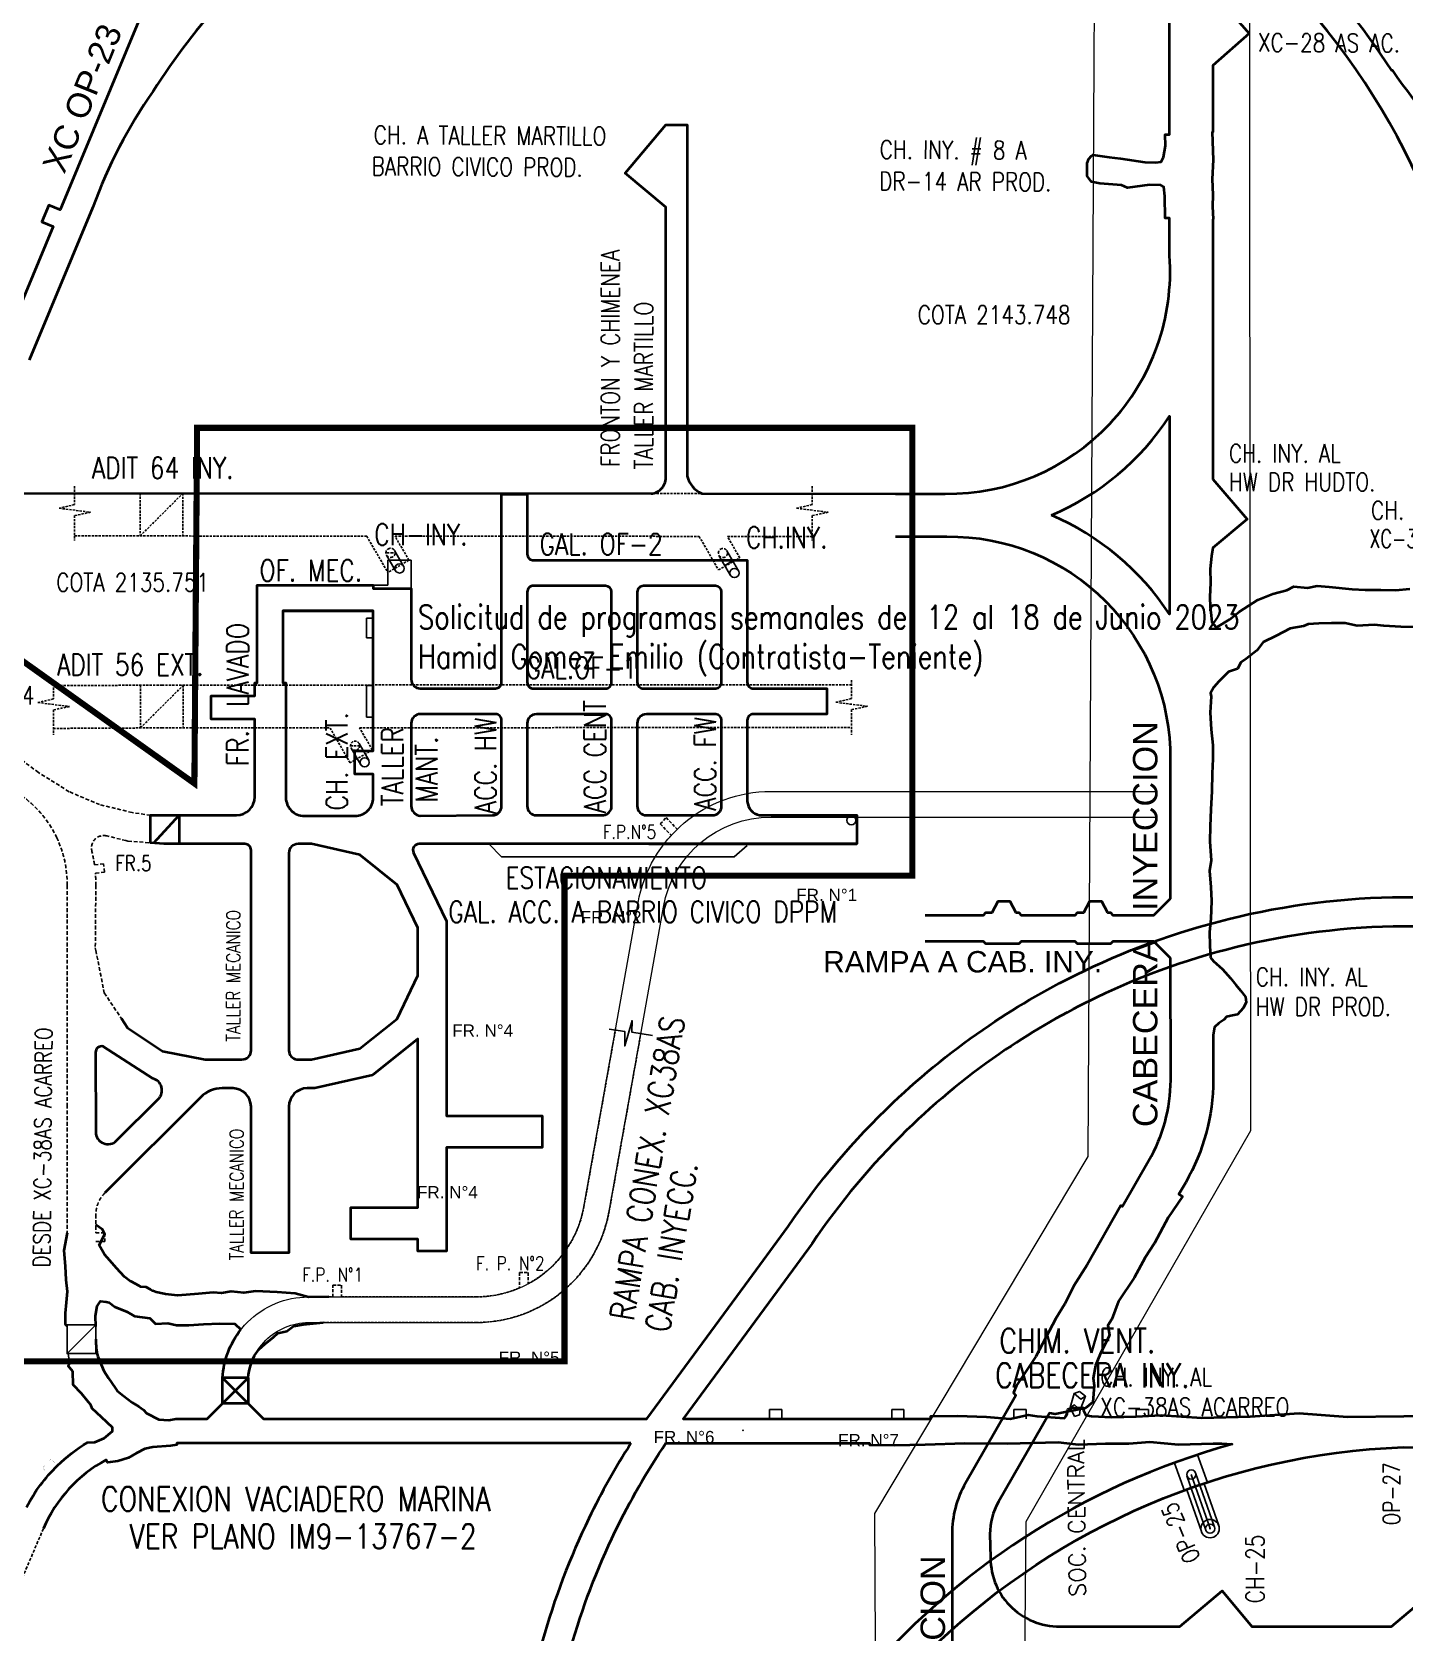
# Model space of a CAD drawing. Header units: millimetres. Extents: x -28 to 1943, y -5245 to 2752.
# Drawn here: x 783.7 to 1008.4, y -2578.3 to -2316.4 of the extents above; entities that cross this region are included whole.
import ezdxf

# ---------------------------------------------------------------- set-up
doc = ezdxf.new("R2010")
doc.units = ezdxf.units.MM
for name, pattern in [('CONTINUA', [0]), ('HIDDEN', [0.375, 0.25, -0.125]), ('HIDDEN2', [0.1875, 0.125, -0.0625])]:
    doc.linetypes.add(name, pattern=pattern)
doc.layers.add('15-212', color=1, linetype='Continuous', lineweight=18, transparency=0.5)
doc.layers.add('186', color=1, linetype='Continuous', lineweight=18, transparency=0.5)
doc.styles.add('ARIAL', font='arial.ttf')
doc.styles.add('DG-T1-473 TO 560$1$Standard', font='arial.ttf')
doc.styles.add('ROMANS', font='romans.shx', dxfattribs={"width": 0.8})

msp = doc.modelspace()

# ---------------------------------------------------------------- linework, layer by layer
at = {"color": 252, "linetype": 'HIDDEN', "ltscale": 1.5}
for p, q in [((790.68, -2391.855), (804.925, -2391.865)), ((790.68, -2391.856), (808.425, -2391.868)), ((801.425, -2391.863), (801.42, -2398.863)), ((801.42, -2398.863), (808.425, -2391.868)), ((804.925, -2391.865), (911.356, -2391.941)), ((808.425, -2391.868), (808.42, -2398.868)), ((790.68, -2398.855), (804.92, -2398.865)), ((804.92, -2398.865), (838.5, -2398.889)), ((843.12, -2398.893), (892.885, -2398.928)), ((892.885, -2398.928), (896.063, -2404.433)), ((897.505, -2398.931), (911.356, -2398.941)), ((899.527, -2402.433), (897.505, -2398.931)), ((787.212, -2423.371), (804.962, -2423.281)), ((801.482, -2423.278), (801.477, -2430.278)), ((801.477, -2430.278), (808.482, -2423.283)), ((804.978, -2423.28), (917.795, -2423.223)), ((808.482, -2423.283), (808.477, -2430.283)), ((787.212, -2430.371), (804.998, -2430.28)), ((804.982, -2430.28), (832.465, -2430.266)), ((835.769, -2435.988), (832.465, -2430.266)), ((837.313, -2430.264), (917.795, -2430.223)), ((839.405, -2433.889), (837.313, -2430.264)), ((835.837, -2433.207), (837.337, -2433.207)), ((839.405, -2433.889), (835.769, -2435.988))]:
    msp.add_line(p, q, dxfattribs=at)
at = {"color": 252, "linetype": 'HIDDEN', "ltscale": 2}
msp.add_line((841.638, -2401.625), (843.138, -2401.625), dxfattribs=at)
at = {"color": 252, "linetype": 'Continuous'}
for p, q in [((841.738, -2402), (843.213, -2404.553)), ((841.738, -2402), (843.213, -2404.553)), ((843.037, -2401.25), (844.512, -2403.803)), ((843.037, -2401.25), (844.512, -2403.803)), ((898.012, -2405.31), (896.123, -2402.038)), ((898.012, -2405.31), (896.123, -2402.038)), ((897.422, -2401.288), (899.311, -2404.56)), ((897.422, -2401.288), (899.311, -2404.56)), ((897.068, -2403.674), (898.367, -2402.924)), ((837.236, -2432.832), (838.811, -2435.56)), ((837.236, -2432.832), (838.811, -2435.56)), ((835.937, -2433.582), (837.512, -2436.31)), ((835.937, -2433.582), (837.512, -2436.31))]:
    msp.add_line(p, q, dxfattribs=at)
at = {"linetype": 'Continuous'}
for p, q in [((841.962, -2402.828), (845.762, -2402.829)), ((841.962, -2406.928), (841.962, -2402.828)), ((839.562, -2406.927), (841.962, -2406.928)), ((838.462, -2415.527), (838.462, -2412.327)), ((838.462, -2412.327), (839.562, -2412.327)), ((839.562, -2415.527), (838.462, -2415.527)), ((838.462, -2428.527), (838.462, -2423.327)), ((838.462, -2423.327), (839.562, -2423.327)), ((839.562, -2428.527), (838.462, -2428.527)), ((860.566, -2451.385), (858.466, -2449.285)), ((898.636, -2451.385), (860.566, -2451.385)), ((900.736, -2449.535), (898.636, -2451.385)), ((975.787, -2561.628), (972.707, -2552.762)), ((976.496, -2561.382), (973.416, -2552.516)), ((977.204, -2561.136), (974.124, -2552.269)), ((977.204, -2561.136), (974.124, -2552.269)), ((975.079, -2561.874), (972.708, -2555.05)), ((977.912, -2560.89), (975.531, -2554.034))]:
    msp.add_line(p, q, dxfattribs=at)
at = {"color": 7, "lineweight": 35}
for p, q in [((803.646, -2449.111), (807.818, -2444.585)), ((807.818, -2444.585), (807.818, -2449.285)), ((819.075, -2536.683), (814.871, -2540.881)), ((819.075, -2536.683), (814.873, -2536.681)), ((814.896, -2536.681), (819.071, -2540.881)), ((819.075, -2536.683), (819.071, -2540.881)), ((819.073, -2540.883), (814.871, -2540.881))]:
    msp.add_line(p, q, dxfattribs=at)
at = {"color": 8, "linetype": 'HIDDEN', "ltscale": 2}
for p, q in [((886.524, -2446.006), (888.357, -2447.905)), ((887.475, -2444.978), (889.308, -2446.878)), ((863.509, -2519.473), (864.909, -2519.473)), ((863.509, -2519.473), (863.509, -2521.965)), ((864.909, -2519.473), (864.909, -2521.287)), ((832.965, -2521.544), (834.365, -2521.543)), ((832.965, -2523.443), (832.965, -2521.544)), ((834.365, -2521.543), (834.365, -2523.442)), ((785.584, -2561.386), (754.039, -2635.097))]:
    msp.add_line(p, q, dxfattribs=at)
at = {"color": 8, "linetype": 'HIDDEN', "ltscale": 2.5}
for p, q in [((789.46, -2456.056), (789.46, -2491.982)), ((794.16, -2466.704), (794.08, -2466.3)), ((789.46, -2491.982), (789.46, -2512.929)), ((794.185, -2509.956, 20), (794.16, -2512.945)), ((795.66, -2512.945), (794.16, -2512.945)), ((795.66, -2514.345), (794.16, -2514.345)), ((795.66, -2512.945), (795.66, -2514.345)), ((789.46, -2522.37), (789.46, -2522.715)), ((794.16, -2526.21), (794.16, -2527.382))]:
    msp.add_line(p, q, dxfattribs=at)
at = {"color": 7, "linetype": 'Continuous'}
msp.add_line((794.16, -2527.382), (794.16, -2530.382), dxfattribs=at)
for p, q in [((789.46, -2528.032), (789.46, -2530.382)), ((789.46, -2532.732), (794.16, -2528.033)), ((821.573, -2543.383), (824.393, -2543.383)), ((972.312, -2555.192), (970.687, -2550.676)), ((976.075, -2553.838), (974.45, -2549.322)), ((972.312, -2555.192), (976.075, -2553.838)), ((977.204, -2561.136), (974.124, -2552.269)), ((977.204, -2561.136), (974.124, -2552.269))]:
    msp.add_line(p, q)
at = {"color": 3, "linetype": 'Continuous'}
for p, q in [((904.393, -2543.382), (904.393, -2541.882)), ((904.393, -2541.882), (906.393, -2541.882)), ((906.393, -2543.382), (906.393, -2541.882)), ((924.393, -2543.382), (924.393, -2541.882)), ((924.393, -2541.882), (926.393, -2541.882)), ((926.393, -2543.382), (926.393, -2541.882)), ((944.393, -2543.382), (944.393, -2541.882)), ((944.393, -2541.882), (946.393, -2541.882)), ((946.393, -2543.382), (946.393, -2541.882)), ((964.393, -2543.003), (964.393, -2541.882)), ((964.393, -2541.882), (966.393, -2541.882)), ((966.393, -2542.918), (966.393, -2541.882))]:
    msp.add_line(p, q, dxfattribs=at)
at = {"color": 3}
msp.add_line((970.687, -2550.676), (974.45, -2549.322), dxfattribs=at)
at = {"color": 7, "lineweight": 35}
for points in [[(829.514, -2220.944, -0.0609382), (825.823, -2250.177), (824.593, -2254.969), (820.347, -2268.346), (807.354, -2299.613), (788.31, -2345.446), (786.463, -2344.678), (785.312, -2347.449), (787.159, -2348.216), (767.552, -2395.402), (761.004, -2407.961), (758.542, -2412.095, -0.1027569), (735.186, -2440.209), (726.821, -2447.58, 0.0424461), (712.23, -2462.868), (725.855, -2430.076), (784.677, -2299.02), (786.906, -2300.021), (788.381, -2296.737), (786.151, -2295.735), (823.582, -2212.337, 0.0321102), (828.538, -2199.376, -0.8565549), (829.514, -2199.527), (829.514, -2220.945)], [(829.514, -2220.944, -0.0609382), (825.823, -2250.177), (824.593, -2254.969), (820.347, -2268.346), (807.354, -2299.613), (788.31, -2345.446), (786.463, -2344.678), (785.312, -2347.449), (787.159, -2348.216), (767.552, -2395.402), (761.004, -2407.961), (758.542, -2412.095, -0.1027569), (735.186, -2440.209), (726.821, -2447.58, 0.0424461), (712.23, -2462.868), (725.855, -2430.076), (784.677, -2299.02), (786.906, -2300.021), (788.381, -2296.737), (786.151, -2295.735), (823.582, -2212.337, 0.0321102), (828.538, -2199.376, -0.8565549), (829.514, -2199.527), (829.514, -2220.945)], [(819.073, -2540.883), (821.573, -2543.383), (884.307, -2543.383), (900.404, -2521.502), (907.439, -2511.938, -0.0544823), (924.617, -2491.634, -0.0412979), (940.348, -2478.986, -0.0364934), (955.818, -2470.094, -0.0552072), (981.237, -2461.147, -0.0592227), (1009.957, -2457.98), (1014.081, -2457.98), (1027.855, -2457.98, -0.0656411), (1023.442, -2431.118), (1022.025, -2404.269), (1020.9, -2382.96, 0.1791426), (988.874, -2308.323), (986.45, -2310.916), (984.258, -2308.868), (986.785, -2306.165, 0.2832299), (866.773, -2277.433, 0.0830159), (829.639, -2297.627, 0.0902512), (803.542, -2326.054, 0.0654306), (793.69, -2345.012), (783.273, -2370.074)], [(819.073, -2540.883), (821.573, -2543.383), (884.307, -2543.383), (900.404, -2521.502), (907.439, -2511.938, -0.0544823), (924.617, -2491.634, -0.0412979), (940.348, -2478.986, -0.0364934), (955.818, -2470.094, -0.0552072), (981.237, -2461.147, -0.0592227), (1009.957, -2457.98), (1014.081, -2457.98), (1027.855, -2457.98, -0.0656411), (1023.442, -2431.118), (1022.025, -2404.269), (1020.9, -2382.96, 0.1791426), (988.874, -2308.323), (986.45, -2310.916), (984.258, -2308.868), (986.785, -2306.165, 0.2832299), (866.773, -2277.433, 0.0830159), (829.639, -2297.627, 0.0902512), (803.542, -2326.054, 0.0654306), (793.69, -2345.012), (783.273, -2370.074)], [(1037.943, -2353.471, -0.0945722), (1006.379, -2322.684), (1006.214, -2322.65, 0.1074853), (969.247, -2285.921, 0.0468002)], [(1037.943, -2353.471, -0.0945722), (1006.379, -2322.684), (1006.214, -2322.65, 0.1074853), (969.247, -2285.921, 0.0468002)], [(798.362, -2477.885), (799.354, -2479.371), (805.065, -2483.187), (812.034, -2484.573), (818.061, -2484.573, 0.4198373), (819.561, -2483.085, 0.0000028), (819.561, -2479.434), (819.562, -2450.285, 0.4143752), (818.561, -2449.285), (818.059, -2449.285, 0.0019368), (812.196, -2449.285), (805.302, -2449.285), (803.118, -2449.109), (803.118, -2444.585), (817.162, -2444.585, 0.414213), (820.162, -2441.585), (820.162, -2428.833), (813.062, -2428.833), (813.062, -2425.035), (820.162, -2425.035), (820.162, -2422.934), (820.563, -2422.935), (820.563, -2406.923), (839.562, -2406.927), (839.554, -2407.454), (845.754, -2407.454), (845.762, -2422.329, 0.4142522), (847.262, -2423.829), (859.562, -2423.827, 0.4143752), (860.563, -2422.827), (860.562, -2391.996), (864.762, -2391.997), (864.762, -2401.836, 0.4397218), (865.848, -2402.832), (900.762, -2402.839), (900.762, -2422.836, 0.4143752), (901.762, -2423.836), (913.762, -2423.838), (913.762, -2428.037), (901.762, -2428.035, 0.4143752), (900.762, -2429.035), (900.762, -2442.335, 0.3315609), (902.762, -2444.593), (918.662, -2444.593), (918.662, -2449.285)], [(798.362, -2477.885), (799.354, -2479.371), (805.065, -2483.187), (812.034, -2484.573), (818.061, -2484.573, 0.4198373), (819.561, -2483.085, 0.0000028), (819.561, -2479.434), (819.562, -2450.285, 0.4143752), (818.561, -2449.285), (818.059, -2449.285, 0.0019368), (812.196, -2449.285), (805.302, -2449.285), (803.118, -2449.109), (803.118, -2444.585), (817.162, -2444.585, 0.414213), (820.162, -2441.585), (820.162, -2428.833), (813.062, -2428.833), (813.062, -2425.035), (820.162, -2425.035), (820.162, -2422.934), (820.563, -2422.935), (820.563, -2406.923), (839.562, -2406.927), (839.554, -2407.454), (845.754, -2407.454), (845.762, -2422.329, 0.4142522), (847.262, -2423.829), (859.562, -2423.827, 0.4143752), (860.563, -2422.827), (860.562, -2391.996), (864.762, -2391.997), (864.762, -2401.836, 0.4397218), (865.848, -2402.832), (900.762, -2402.839), (900.762, -2422.836, 0.4143752), (901.762, -2423.836), (913.762, -2423.838), (913.762, -2428.037), (901.762, -2428.035, 0.4143752), (900.762, -2429.035), (900.762, -2442.335, 0.3315609), (902.762, -2444.593), (918.662, -2444.593), (918.662, -2449.285)], [(864.762, -2422.832, 0.4142136), (865.762, -2423.832), (877.562, -2423.834, 0.4142136), (878.562, -2422.834), (878.562, -2409.434), (878.562, -2408.032, 0.413578), (877.562, -2407.034), (865.762, -2407.032, 0.4142136), (864.762, -2408.032), (864.762, -2422.832)], [(864.762, -2422.832, 0.4142136), (865.762, -2423.832), (877.562, -2423.834, 0.4142136), (878.562, -2422.834), (878.562, -2409.434), (878.562, -2408.032, 0.413578), (877.562, -2407.034), (865.762, -2407.032, 0.4142136), (864.762, -2408.032), (864.762, -2422.832)], [(895.61, -2423.837, 0.4000716), (896.562, -2422.838), (896.562, -2408.036, 0.413578), (895.562, -2407.038), (883.762, -2407.036, 0.4142136), (882.762, -2408.036), (882.762, -2422.836, 0.4142136), (883.762, -2423.836), (895.61, -2423.835)], [(895.61, -2423.837, 0.4000716), (896.562, -2422.838), (896.562, -2408.036, 0.413578), (895.562, -2407.038), (883.762, -2407.036, 0.4142136), (882.762, -2408.036), (882.762, -2422.836, 0.4142136), (883.762, -2423.836), (895.61, -2423.835)], [(824.763, -2411.128), (839.554, -2411.128), (824.763, -2411.128), (824.763, -2422.935), (825.262, -2422.934), (825.262, -2441.691, 0.4142173), (828.262, -2444.691), (836.562, -2444.691, 0.4142136), (839.562, -2441.691), (839.562, -2437.835), (836.562, -2437.835), (836.562, -2434.035), (839.562, -2434.035), (839.554, -2411.128)], [(824.763, -2411.128), (839.554, -2411.128), (824.763, -2411.128), (824.763, -2422.935), (825.262, -2422.934), (825.262, -2441.691, 0.4142173), (828.262, -2444.691), (836.562, -2444.691, 0.4142136), (839.562, -2441.691), (839.562, -2437.835), (836.562, -2437.835), (836.562, -2434.035), (839.562, -2434.035), (839.554, -2411.128)], [(860.563, -2429.027, 0.4143752), (859.562, -2428.027), (847.262, -2428.028, 0.4141749), (845.762, -2429.528), (845.762, -2443.085, 0.3670219), (847.262, -2444.691), (859.062, -2444.585, 0.4141671), (860.562, -2443.085, 0.0000595), (860.563, -2429.011)], [(860.563, -2429.027, 0.4143752), (859.562, -2428.027), (847.262, -2428.028, 0.4141749), (845.762, -2429.528), (845.762, -2443.085, 0.3670219), (847.262, -2444.691), (859.062, -2444.585, 0.4141671), (860.562, -2443.085, 0.0000595), (860.563, -2429.011)], [(884.662, -2449.285), (914.662, -2449.285), (918.662, -2449.285), (847.05, -2449.285, 0.5526805), (846.149, -2450.719), (851.557, -2461.948), (851.558, -2493.786), (867.208, -2493.786), (867.208, -2498.986), (851.558, -2498.986), (851.558, -2515.933), (846.858, -2515.933), (846.858, -2513.986), (835.908, -2513.986), (835.908, -2508.786), (846.858, -2508.786), (846.858, -2481.204), (839.432, -2487.126), (829.98, -2489.283), (828.744, -2489.285, 0.4128639), (825.758, -2492.285), (825.758, -2516.234), (819.558, -2516.234), (819.558, -2516.234), (819.558, -2492.285, 0.4092541), (816.609, -2489.285), (814.856, -2489.285, 0.1989123), (811.32, -2490.75), (795.649, -2506.421)], [(884.662, -2449.285), (914.662, -2449.285), (918.662, -2449.285), (847.05, -2449.285, 0.5526805), (846.149, -2450.719), (851.557, -2461.948), (851.558, -2493.786), (867.208, -2493.786), (867.208, -2498.986), (851.558, -2498.986), (851.558, -2515.933), (846.858, -2515.933), (846.858, -2513.986), (835.908, -2513.986), (835.908, -2508.786), (846.858, -2508.786), (846.858, -2481.204), (839.432, -2487.126), (829.98, -2489.283), (828.744, -2489.285, 0.4128639), (825.758, -2492.285), (825.758, -2516.234), (819.558, -2516.234), (819.558, -2516.234), (819.558, -2492.285, 0.4092541), (816.609, -2489.285), (814.856, -2489.285, 0.1989123), (811.32, -2490.75), (795.649, -2506.421)], [(837.34, -2482.783), (843.46, -2477.902), (846.857, -2470.849), (846.857, -2463.021), (843.46, -2455.968), (837.34, -2451.087), (829.443, -2449.285), (827.262, -2449.287, 0.4141749), (825.762, -2450.787), (825.762, -2461.834), (825.762, -2483.085, 0.3776728), (827.073, -2484.573), (829.435, -2484.573), (837.34, -2482.783)], [(837.34, -2482.783), (843.46, -2477.902), (846.857, -2470.849), (846.857, -2463.021), (843.46, -2455.968), (837.34, -2451.087), (829.443, -2449.285), (827.262, -2449.287, 0.4141749), (825.762, -2450.787), (825.762, -2461.834), (825.762, -2483.085, 0.3776728), (827.073, -2484.573), (829.435, -2484.573), (837.34, -2482.783)], [(1009.937, -2462.78, 0.0592735), (982.319, -2465.823, 0.0551998), (957.9, -2474.419, 0.0364934), (943.037, -2482.962, 0.0445341), (926.828, -2496.168, 0.0514502), (911.364, -2514.703), (904.27, -2524.346), (890.266, -2543.383), (930.767, -2543.383), (930.788, -2542.985), (935.141, -2542.938), (939.924, -2543.055), (943.786, -2543.405), (946.706, -2542.749), (948.115, -2542.966), (952.663, -2543.274), (952.869, -2543.025), (953.099, -2542.54), (953.192, -2541.836), (953.81, -2541.598), (955.66, -2541.562), (955.768, -2542.056), (956.164, -2542.817), (957.099, -2542.945), (957.146, -2542.963), (960.353, -2543.133), (964.373, -2543.004), (968.492, -2542.829), (975.151, -2543.234), (983.039, -2543.015), (991.051, -2542.45), (998.976, -2543.092), (1008.185, -2542.976), (1014.292, -2542.881)], [(1009.937, -2462.78, 0.0592735), (982.319, -2465.823, 0.0551998), (957.9, -2474.419, 0.0364934), (943.037, -2482.962, 0.0445341), (926.828, -2496.168, 0.0514502), (911.364, -2514.703), (904.27, -2524.346), (890.266, -2543.383), (930.767, -2543.383), (930.788, -2542.985), (935.141, -2542.938), (939.924, -2543.055), (943.786, -2543.405), (946.706, -2542.749), (948.115, -2542.966), (952.663, -2543.274), (952.869, -2543.025), (953.099, -2542.54), (953.192, -2541.836), (953.81, -2541.598), (955.66, -2541.562), (955.768, -2542.056), (956.164, -2542.817), (957.099, -2542.945), (957.146, -2542.963), (960.353, -2543.133), (964.373, -2543.004), (968.492, -2542.829), (975.151, -2543.234), (983.039, -2543.015), (991.051, -2542.45), (998.976, -2543.092), (1008.185, -2542.976), (1014.292, -2542.881)], [(794.16, -2530.382, 0.0556683), (794.472, -2533.173), (795.457, -2535.564), (796.221, -2536.76), (797.341, -2538.331), (797.674, -2538.844), (798.673, -2539.618), (800.083, -2540.709), (801.217, -2541.406), (801.981, -2541.939), (802.445, -2542.485), (804.483, -2543.511), (806.115, -2543.618), (807.275, -2543.383), (812.373, -2543.383), (814.873, -2540.883)], [(794.16, -2530.382, 0.0556683), (794.472, -2533.173), (795.457, -2535.564), (796.221, -2536.76), (797.341, -2538.331), (797.674, -2538.844), (798.673, -2539.618), (800.083, -2540.709), (801.217, -2541.406), (801.981, -2541.939), (802.445, -2542.485), (804.483, -2543.511), (806.115, -2543.618), (807.275, -2543.383), (812.373, -2543.383), (814.873, -2540.883)], [(814.896, -2536.681, -0.1530659), (817.908, -2528.801, -0.1530659)], [(814.896, -2536.681, -0.1530659), (817.908, -2528.801, -0.1530659)], [(782.837, -2557.848, -0.0820678), (787.915, -2551.038, -0.0574733), (792.813, -2547.259), (793.99, -2547.21), (795.547, -2546.553), (796.914, -2545.436), (796.894, -2544.824), (795.099, -2543.158), (793.559, -2541.715), (793.324, -2541.095), (792.964, -2540.691), (791.813, -2539.249), (790.447, -2537.811), (790.42, -2535.653), (789.656, -2534.732), (789.898, -2534.254)], [(782.837, -2557.848, -0.0820678), (787.915, -2551.038, -0.0574733), (792.813, -2547.259), (793.99, -2547.21), (795.547, -2546.553), (796.914, -2545.436), (796.894, -2544.824), (795.099, -2543.158), (793.559, -2541.715), (793.324, -2541.095), (792.964, -2540.691), (791.813, -2539.249), (790.447, -2537.811), (790.42, -2535.653), (789.656, -2534.732), (789.898, -2534.254)], [(819.075, -2537.239, -0.1103022), (820.145, -2533.058, -0.1103022)], [(819.075, -2537.239, -0.1103022), (820.145, -2533.058, -0.1103022)], [(814.871, -2540.881), (814.87, -2537.55, -0.0154295), (814.896, -2536.681, -0.0154295)], [(814.871, -2540.881), (814.87, -2537.55, -0.0154295), (814.896, -2536.681, -0.0154295)], [(881.718, -2547.382, 0.028871), (874.843, -2559.72, 0.0876624), (863.245, -2600.702, 0.0541428), (863.438, -2627.132, 0.0340908), (866.482, -2643.524), (891.835, -2742.112), (896.584, -2760.652), (897.16, -2762.806, 0.0201932), (900.181, -2772.215), (910.616, -2800.829, -0.0501815), (915.384, -2823.887), (915.55, -2846.489, -0.048213), (911.382, -2868.729), (902.904, -2890.008, -0.0477247), (890.778, -2908.841), (874.841, -2925.429, -0.2979374), (747.17, -2941.897)], [(881.718, -2547.382, 0.028871), (874.843, -2559.72, 0.0876624), (863.245, -2600.702, 0.0541428), (863.438, -2627.132, 0.0340908), (866.482, -2643.524), (891.835, -2742.112), (896.584, -2760.652), (897.16, -2762.806, 0.0201932), (900.181, -2772.215), (910.616, -2800.829, -0.0501815), (915.384, -2823.887), (915.55, -2846.489, -0.048213), (911.382, -2868.729), (902.904, -2890.008, -0.0477247), (890.778, -2908.841), (874.841, -2925.429, -0.2979374), (747.17, -2941.897)], [(881.718, -2547.382), (807.415, -2547.382), (807.415, -2547.643), (806.396, -2547.847), (803.469, -2548.067), (802.175, -2548.326), (800.797, -2549.009), (799.506, -2549.767), (797.79, -2550.342), (796.077, -2550.538), (795.864, -2550.123, 0.170582), (785.584, -2561.386)], [(881.718, -2547.382), (807.415, -2547.382), (807.415, -2547.643), (806.396, -2547.847), (803.469, -2548.067), (802.175, -2548.326), (800.797, -2549.009), (799.506, -2549.767), (797.79, -2550.342), (796.077, -2550.538), (795.864, -2550.123, 0.170582), (785.584, -2561.386)], [(895.591, -2654.643, -0.3760744), (1008.082, -2548.047), (1014.544, -2548.274), (1014.651, -2548.321), (1019.878, -2548.125), (1025.197, -2548.189), (1033.963, -2548.193), (1040.823, -2548.118), (1047.074, -2547.872), (1055.359, -2548.148), (1061.388, -2548.171), (1068.155, -2548.001), (1072.799, -2548.029), (1076.212, -2548.082), (1080.049, -2547.921), (1083.821, -2548.063), (1088.058, -2548.108), (1094.939, -2547.856), (1099.077, -2547.963), (1099.078, -2547.559), (1270.659, -2547.782)], [(895.591, -2654.643, -0.3760744), (1008.082, -2548.047), (1014.544, -2548.274), (1014.651, -2548.321), (1019.878, -2548.125), (1025.197, -2548.189), (1033.963, -2548.193), (1040.823, -2548.118), (1047.074, -2547.872), (1055.359, -2548.148), (1061.388, -2548.171), (1068.155, -2548.001), (1072.799, -2548.029), (1076.212, -2548.082), (1080.049, -2547.921), (1083.821, -2548.063), (1088.058, -2548.108), (1094.939, -2547.856), (1099.077, -2547.963), (1099.078, -2547.559), (1270.659, -2547.782)]]:
    msp.add_lwpolyline(points, format="xyb", dxfattribs=at)
at = {"color": 254, "lineweight": 35}
for points in [[(924.995, -2391.951), (933.151, -2391.956, 0.4389182), (969.857, -2352.958), (969.857, -2346.856), (969.139, -2346.856), (969.071, -2343.21), (968.931, -2341.681), (968.417, -2341.452), (966.571, -2341.391), (962.969, -2341.892), (961.978, -2341.433), (958.461, -2341.169), (957.072, -2340.887), (956.385, -2339.963), (956.398, -2339.489), (956.367, -2337.991), (956.361, -2337.808), (956.637, -2337.109), (957.088, -2336.633), (957.291, -2336.481), (959.989, -2336.823), (961.843, -2337.063), (965.811, -2337.67), (967.536, -2337.72), (968.466, -2337.633), (968.876, -2336.858), (969.211, -2334.974), (969.164, -2333.122), (969.857, -2333.122), (969.857, -2293.659)], [(773.161, -2391.845), (885.018, -2391.922, 0.4217551), (887.421, -2389.069), (887.421, -2345.054), (880.766, -2339.47), (887.421, -2331.54), (890.921, -2331.54), (890.921, -2389.069, 0.2375732), (893.346, -2391.928), (932.379, -2391.956)], [(950.518, -2395.466, 0.1490153), (969.857, -2379.253), (969.857, -2411.68, 0.14653), (950.518, -2395.466)], [(924.995, -2398.951), (933.411, -2398.957, -0.4210224), (969.968, -2435.527), (969.977, -2458.261)], [(1010.527, -2413.795), (1007.714, -2413.736), (1004.923, -2413.596), (1003.314, -2413.395), (1000.572, -2413.588), (998.594, -2413.154), (996.333, -2413.165), (994.271, -2413.201), (992.557, -2413.326), (991.76, -2413.65), (989.61, -2413.991), (987.278, -2415.211), (985.2, -2416.261), (984.131, -2417.616), (982.377, -2418.99), (981.512, -2419.604), (980.96, -2420.624), (979.502, -2421.127), (977.948, -2422.666), (977.097, -2423.617), (976.562, -2424.594), (976.645, -2425.164), (976.5, -2427.749), (976.644, -2430.526), (976.953, -2433.111), (976.956, -2435.347), (976.823, -2437.776), (976.76, -2440.625), (976.588, -2443.64), (976.494, -2446.4), (976.436, -2448.866), (976.663, -2451.977), (976.412, -2453.673), (976.608, -2456.366), (976.736, -2458.588), (976.59, -2461.569), (976.4, -2463.685), (976.429, -2465.939), (976.568, -2467.864), (977.04, -2468.465), (978.507, -2469.764), (979.826, -2471.271), (980.692, -2472.342), (981.484, -2473.255), (982.292, -2474.332), (982.377, -2475.225), (981.898, -2476.194), (980.975, -2477.23), (979.863, -2477.402), (979.187, -2477.564), (978.716, -2478.086), (977.911, -2478.623), (977.208, -2479.273), (976.981, -2480.591), (976.988, -2487.941, -0.131776), (972.499, -2504.706), (971.384, -2506.636), (971.981, -2506.981), (969.651, -2510.442), (967.376, -2514.619), (965.878, -2517.004), (964.06, -2520.338), (961.523, -2524.134), (960.411, -2527.07), (959.783, -2528.108), (960.032, -2529.69), (958.498, -2532.822), (957.735, -2534.648), (957.361, -2536.739), (957.509, -2537.937), (957.328, -2540.681), (956.118, -2541.663), (951.16, -2542.664), (950.218, -2542.496), (941.859, -2556.974, 0.1298248), (940.461, -2562.292), (940.565, -2566.115), (940.564, -2566.188, 0.4326955), (952.502, -2577.385), (971.555, -2577.385), (978.472, -2571.58), (983.343, -2577.385), (1006.196, -2577.385), (1013.113, -2571.58)], [(969.98, -2467.908), (969.988, -2487.944, -0.1283237), (966.437, -2501.205), (962.146, -2508.638), (961.914, -2508.504), (956.362, -2518.21), (954.19, -2521.649), (952.702, -2524.6), (951.256, -2526.964), (947.997, -2533.203), (944.808, -2537.931), (944.304, -2539.141), (944.727, -2539.608), (936.464, -2553.919, 0.1298248), (934.261, -2562.299), (934.261, -2744.888), (934.511, -2744.888), (934.511, -2762.146)]]:
    msp.add_lwpolyline(points, format="xyb", dxfattribs=at)
for points in [[(976.902, -2309.718), (982.9, -2316.62), (976.957, -2321.814), (976.92, -2332.762), (976.805, -2332.762), (976.995, -2337.276), (976.826, -2340.421), (976.965, -2343.011), (976.895, -2344.931), (977.002, -2347.024), (976.932, -2347.025), (976.936, -2353.023), (976.95, -2389.553), (982.536, -2396.095), (976.957, -2400.78), (976.699, -2402.179), (976.478, -2404.244), (976.557, -2406.531), (976.429, -2408.806), (976.504, -2410.5), (976.676, -2411.857), (976.781, -2412.974), (977.452, -2413.728), (977.606, -2413.772), (979.655, -2412.52), (981.253, -2411.297), (984.286, -2409.337), (986.752, -2408.325), (989.053, -2407.717), (990.207, -2407.157), (992.454, -2407.342), (994.022, -2407), (995.969, -2407.188), (999.743, -2407.58), (1001.86, -2407.708), (1004.444, -2407.66), (1006.84, -2407.712), (1009.179, -2407.518)], [(969.977, -2458.261), (967.255, -2460.982), (960.654, -2460.982), (960.254, -2460.582), (959.754, -2460.582), (958.754, -2458.682), (956.754, -2458.682), (955.754, -2460.582), (954.754, -2460.582), (954.354, -2460.982), (945.654, -2460.982), (945.254, -2460.582), (944.754, -2460.582), (943.754, -2458.682), (941.754, -2458.682), (940.754, -2460.582), (939.754, -2460.582), (939.354, -2460.982), (929.855, -2460.982)], [(929.855, -2465.182), (939.354, -2465.182), (939.754, -2465.582), (945.254, -2465.582), (945.654, -2465.182), (954.354, -2465.182), (954.754, -2465.582), (960.254, -2465.582), (960.654, -2465.182), (967.255, -2465.182), (969.98, -2467.908)]]:
    msp.add_lwpolyline(points, dxfattribs=at)
at = {"color": 252, "linetype": 'HIDDEN', "ltscale": 1.5}
for points in [[(790.68, -2390.715), (790.68, -2393.723), (788.163, -2394.325), (793.306, -2394.981), (790.68, -2395.528), (790.68, -2399.63)], [(911.356, -2390.715), (911.356, -2393.723), (908.839, -2394.325), (913.982, -2394.981), (911.356, -2395.528), (911.356, -2399.63)], [(838.5, -2398.889), (841.931, -2404.833)], [(845.395, -2402.833), (843.12, -2398.893)], [(845.395, -2402.833), (841.931, -2404.833)], [(896.063, -2404.433), (899.527, -2402.433)], [(787.212, -2422.528), (787.212, -2425.535), (784.695, -2426.137), (789.838, -2426.793), (787.212, -2427.34), (787.212, -2431.442)], [(917.795, -2422.481), (917.795, -2425.489), (915.278, -2426.091), (920.421, -2426.747), (917.795, -2427.294), (917.795, -2431.396)]]:
    msp.add_lwpolyline(points, dxfattribs=at)
at = {"linetype": 'Continuous'}
msp.add_lwpolyline([(845.754, -2407.454), (845.755, -2402.829)], dxfattribs=at)
at = {"color": 7, "lineweight": 35}
for points in [[(878.563, -2429.035, 0.4143752), (877.563, -2428.034), (866.262, -2428.036, 0.4141749), (864.762, -2429.536), (864.762, -2443.093, 0.4142136), (866.262, -2444.593), (867.937, -2444.564), (877.256, -2444.58, 0.3766709), (878.562, -2443.093, 0.0010217)], [(878.563, -2429.035, 0.4143752), (877.563, -2428.034), (866.262, -2428.036, 0.4141749), (864.762, -2429.536), (864.762, -2443.093, 0.4142136), (866.262, -2444.593), (867.937, -2444.564), (877.256, -2444.58, 0.3766709), (878.562, -2443.093, 0.0010217)], [(896.563, -2443.093, 0.0000523), (896.564, -2429.834), (896.564, -2429.035, 0.4036396), (895.6, -2428.035), (884.262, -2428.036, 0.4141749), (882.762, -2429.536), (882.762, -2443.093, 0.4142136), (884.262, -2444.593), (895.063, -2444.593, 0.4141671)], [(896.563, -2443.093, 0.0000523), (896.564, -2429.834), (896.564, -2429.035, 0.4036396), (895.6, -2428.035), (884.262, -2428.036, 0.4141749), (882.762, -2429.536), (882.762, -2443.093, 0.4142136), (884.262, -2444.593), (895.063, -2444.593, 0.4141671)], [(797.57, -2497.853), (804.395, -2491.028, 0.5769059), (803.501, -2487.683), (795.361, -2482.434, 0.4872683), (794.123, -2483.408), (794.156, -2496.444, 0.6664301)], [(797.57, -2497.853), (804.395, -2491.028, 0.5769059), (803.501, -2487.683), (795.361, -2482.434, 0.4872683), (794.123, -2483.408), (794.156, -2496.444, 0.6664301)], [(887.452, -2547.382), (920.753, -2547.382), (920.753, -2547.687), (924.855, -2547.695), (929.878, -2547.601), (936.359, -2547.409), (943.335, -2547.418), (951.61, -2547.251), (954.98, -2547.608), (959.361, -2547.437), (963.179, -2547.437), (966.652, -2547.177), (971.323, -2547.598), (976.984, -2547.445), (978.434, -2547.421), (980.122, -2547.567, 0.3116932), (890.811, -2654.198), (887.245, -2692.468, 0.0183005), (886.721, -2702.958), (871.13, -2642.328, -0.0340908), (868.206, -2626.58, -0.0541428), (868.021, -2601.186, -0.0876624), (879.164, -2561.81, -0.0354175)], [(887.452, -2547.382), (920.753, -2547.382), (920.753, -2547.687), (924.855, -2547.695), (929.878, -2547.601), (936.359, -2547.409), (943.335, -2547.418), (951.61, -2547.251), (954.98, -2547.608), (959.361, -2547.437), (963.179, -2547.437), (966.652, -2547.177), (971.323, -2547.598), (976.984, -2547.445), (978.434, -2547.421), (980.122, -2547.567, 0.3116932), (890.811, -2654.198), (887.245, -2692.468, 0.0183005), (886.721, -2702.958), (871.13, -2642.328, -0.0340908), (868.206, -2626.58, -0.0541428), (868.021, -2601.186, -0.0876624), (879.164, -2561.81, -0.0354175)]]:
    msp.add_lwpolyline(points, format="xyb", close=True, dxfattribs=at)
at = {"color": 8, "linetype": 'HIDDEN', "ltscale": 2.5}
for points in [[(803.118, -2444.585), (800.102, -2444.154), (794.784, -2442.849), (789.786, -2440.731), (784.78, -2437.584), (774.854, -2430.176)], [(802.852, -2449.088), (799.373, -2448.809), (799.092, -2448.74)], [(793.946, -2452.694), (795.438, -2452.528)], [(794.097, -2454.086), (795.593, -2453.919)], [(795.593, -2453.919), (795.438, -2452.528)], [(794.16, -2456.088), (794.08, -2466.3)], [(794.16, -2466.704), (795.546, -2473.672), (798.362, -2477.885)]]:
    msp.add_lwpolyline(points, dxfattribs=at)
at = {"color": 254, "linetype": 'CONTINUA', "lineweight": 0, "ltscale": 10}
for points in [[(814.871, -2540.881), (814.87, -2537.55, -0.4142385), (828.965, -2523.444), (856.416, -2523.433, 0.3633787), (874.031, -2508.674), (882.895, -2458.907, -0.3634793), (904.652, -2440.682), (967.753, -2440.682)], [(819.071, -2540.881), (819.07, -2537.549, -0.4142385), (828.967, -2527.644), (856.418, -2527.633, 0.3633787), (878.165, -2509.411), (887.03, -2459.644, -0.3634793), (904.652, -2444.882), (967.759, -2444.882)]]:
    msp.add_lwpolyline(points, format="xyb", dxfattribs=at)
at = {"color": 8, "linetype": 'HIDDEN', "ltscale": 2}
msp.add_lwpolyline([(886.524, -2446.006), (887.475, -2444.978)], dxfattribs=at)
at = {"color": 8, "linetype": 'HIDDEN', "ltscale": 2.5}
for points in [[(799.092, -2448.74), (795.94, -2447.967, 0.5657928), (793.513, -2450.445)], [(793.501, -2450.398, -0.0261794), (793.946, -2452.694)], [(794.097, -2454.086, -0.022423), (794.16, -2456.088)]]:
    msp.add_lwpolyline(points, format="xyb", dxfattribs=at)
at = {"color": 8, "linetype": 'HIDDEN', "ltscale": 2}
msp.add_lwpolyline([(887.978, -2448.279, -0.0060404), (888.333, -2447.88, -0.0060404)], format="xyb", dxfattribs=at)
at = {"color": 8, "linetype": 'HIDDEN', "ltscale": 1.5}
for points in [[(854.367, -2527.634), (856.418, -2527.633, 0.3633787), (878.165, -2509.411), (883.386, -2480.099)], [(864.909, -2521.287, 0.2287943), (874.031, -2508.674), (879.251, -2479.363)], [(854.365, -2523.434), (856.416, -2523.433, 0.102236), (863.509, -2521.965, 0.102236)], [(828.88, -2523.445, -0.0015037), (828.965, -2523.444), (832.965, -2523.443)]]:
    msp.add_lwpolyline(points, format="xyb", dxfattribs=at)
at = {"color": 252}
msp.add_lwpolyline([(885.246, -2480.621), (881.891, -2480.107), (881.913, -2478.208), (880.706, -2482.364), (880.728, -2480.018), (878.179, -2479.616)], dxfattribs=at)
at = {"color": 7, "lineweight": 35}
for points in [[(832.288, -2523.443), (828.967, -2523.467), (826.786, -2522.908), (823.81, -2522.693), (820.315, -2522.502), (818.389, -2522.754), (816.285, -2522.577), (814.733, -2522.834), (813.362, -2522.697), (810.957, -2522.949), (808.958, -2523.104), (807.511, -2523.196), (805.547, -2523.009), (805.345, -2522.952), (804.058, -2522.684), (803.508, -2522.439), (803.116, -2522.22), (802.399, -2521.872), (801.536, -2521.813), (801.236, -2521.652), (799.964, -2520.943), (799.761, -2520.885), (798.835, -2520.149), (797.563, -2518.764), (796.437, -2517.474), (795.583, -2516.525), (794.691, -2514.963), (795.643, -2513.171), (795.235, -2512.406), (794.171, -2511.618)], [(832.288, -2523.443), (828.967, -2523.467), (826.786, -2522.908), (823.81, -2522.693), (820.315, -2522.502), (818.389, -2522.754), (816.285, -2522.577), (814.733, -2522.834), (813.362, -2522.697), (810.957, -2522.949), (808.958, -2523.104), (807.511, -2523.196), (805.547, -2523.009), (805.345, -2522.952), (804.058, -2522.684), (803.508, -2522.439), (803.116, -2522.22), (802.399, -2521.872), (801.536, -2521.813), (801.236, -2521.652), (799.964, -2520.943), (799.761, -2520.885), (798.835, -2520.149), (797.563, -2518.764), (796.437, -2517.474), (795.583, -2516.525), (794.691, -2514.963), (795.643, -2513.171), (795.235, -2512.406), (794.171, -2511.618)], [(789.46, -2512.929), (788.928, -2515.842), (789.134, -2518.395), (789.266, -2520.634), (789.478, -2522.533), (789.293, -2524.369), (789.169, -2526.125), (789.168, -2527.932), (789.46, -2528.242)], [(789.46, -2512.929), (788.928, -2515.842), (789.134, -2518.395), (789.266, -2520.634), (789.478, -2522.533), (789.293, -2524.369), (789.169, -2526.125), (789.168, -2527.932), (789.46, -2528.242)], [(794.178, -2528.286), (794.093, -2526.565), (794.397, -2524.955), (794.905, -2524.158), (795.868, -2524.245), (796.339, -2524.362), (797.293, -2525.042), (799.315, -2525.911), (800.468, -2526.573), (803.005, -2526.945), (803.925, -2527.852), (805.953, -2527.727), (807.357, -2528.064), (809.37, -2528.054), (811.799, -2527.889), (814.46, -2527.775), (816.918, -2527.869), (817.908, -2528.801)], [(794.178, -2528.286), (794.093, -2526.565), (794.397, -2524.955), (794.905, -2524.158), (795.868, -2524.245), (796.339, -2524.362), (797.293, -2525.042), (799.315, -2525.911), (800.468, -2526.573), (803.005, -2526.945), (803.925, -2527.852), (805.953, -2527.727), (807.357, -2528.064), (809.37, -2528.054), (811.799, -2527.889), (814.46, -2527.775), (816.918, -2527.869), (817.908, -2528.801)], [(820.145, -2533.058), (820.826, -2532.064), (821.793, -2531.172), (823.214, -2530.049), (823.941, -2529.405), (825.437, -2529.044), (826.527, -2528.247), (828.075, -2527.985), (831.358, -2527.644)], [(820.145, -2533.058), (820.826, -2532.064), (821.793, -2531.172), (823.214, -2530.049), (823.941, -2529.405), (825.437, -2529.044), (826.527, -2528.247), (828.075, -2527.985), (831.358, -2527.644)]]:
    msp.add_lwpolyline(points, dxfattribs=at)
at = {"color": 8, "linetype": 'HIDDEN', "ltscale": 1.5}
for points in [[(834.365, -2523.442), (854.365, -2523.434)], [(831.358, -2527.644), (854.367, -2527.634)]]:
    msp.add_lwpolyline(points, dxfattribs=at)
msp.add_lwpolyline([(789.46, -2528.032), (794.16, -2528.032), (794.16, -2532.732), (789.46, -2532.732)], close=True)
msp.add_lwpolyline([(789.46, -2528.032), (794.16, -2528.032), (794.16, -2532.732), (789.46, -2532.732)], close=True)
for points in [[(953.597, -2541.566), (954.268, -2539.233)], [(953.597, -2541.566), (954.268, -2539.233)], [(955.128, -2538.926), (954.268, -2539.233), (955.332, -2540.176), (956.093, -2539.704), (955.128, -2538.926)], [(955.128, -2538.926), (954.268, -2539.233), (955.332, -2540.176), (956.093, -2539.704), (955.128, -2538.926)], [(955.234, -2541.936), (956.093, -2539.704)], [(955.234, -2541.936), (956.093, -2539.704)], [(954.789, -2541.536), (954.322, -2541.117), (953.597, -2541.566)], [(954.789, -2541.536), (954.322, -2541.117), (953.597, -2541.566)]]:
    msp.add_lwpolyline(points)
at = {"color": 254}
msp.add_lwpolyline([(955.128, -2538.926), (954.268, -2539.233), (955.332, -2540.176), (956.093, -2539.704), (955.128, -2538.926)], dxfattribs=at)
at = {"color": 3, "linetype": 'Continuous', "const_width": 0.01}
for points in [[(806.393, -2543.385), (806.393, -2541.883), (804.393, -2541.883), (804.393, -2543.486)], [(826.393, -2543.383), (826.393, -2541.883), (824.393, -2541.883), (824.393, -2543.383)], [(846.393, -2543.383), (846.393, -2541.883), (844.393, -2541.883), (844.393, -2543.383)], [(866.393, -2543.383), (866.393, -2541.883), (864.393, -2541.883), (864.393, -2543.383)], [(787.915, -2551.038), (786.816, -2549.99), (785.436, -2551.438), (786.535, -2552.486)]]:
    msp.add_lwpolyline(points, dxfattribs=at)
at = {"color": 3, "const_width": 0.01}
msp.add_lwpolyline([(806.75, -2543.383, 0.003301), (806.393, -2543.385, 0.003301)], format="xyb", dxfattribs=at)
at = {"color": 7, "linetype": 'Continuous'}
for points in [[(807.275, -2543.383), (812.373, -2543.383)], [(807.275, -2543.383), (812.373, -2543.383)], [(953.596, -2541.568), (954.326, -2543.029)], [(953.596, -2541.568), (954.326, -2543.029)], [(954.326, -2543.029), (955.134, -2542.761), (955.234, -2541.936), (954.834, -2541.576)], [(954.326, -2543.029), (955.134, -2542.761), (955.234, -2541.936), (954.834, -2541.576)]]:
    msp.add_lwpolyline(points, dxfattribs=at)
at = {"color": 252, "linetype": 'HIDDEN', "ltscale": 2}
for centre in [(842.388, -2401.625), (842.388, -2401.625), (896.773, -2401.663)]:
    msp.add_circle(centre, 0.75, dxfattribs=at)
at = {"color": 252, "linetype": 'Continuous'}
for centre in [(843.862, -2404.178), (843.862, -2404.178), (898.662, -2404.935), (898.662, -2404.935), (838.162, -2435.935), (838.162, -2435.935)]:
    msp.add_circle(centre, 0.75, dxfattribs=at)
at = {"color": 252, "linetype": 'HIDDEN', "ltscale": 1.5}
msp.add_circle((836.587, -2433.207), 0.75, dxfattribs=at)
at = {"color": 3, "linetype": 'Continuous'}
msp.add_circle((917.801, -2445.402), 0.75, dxfattribs=at)
at = {"linetype": 'Continuous'}
for centre, radius in [((973.416, -2552.516), 0.75), ((976.496, -2561.382), 1.5), ((976.496, -2561.382), 0.75)]:
    msp.add_circle(centre, radius, dxfattribs=at)
at = {"color": 8, "linetype": 'HIDDEN', "ltscale": 2.5}
for centre, radius, start, end in [((771.812, -2455.794), 17.65, 25.20892, 53.26675), ((771.812, -2455.794), 17.65, 359.15048, 25.20892), ((799.185, -2509.956, 20), 5, 135, 180)]:
    msp.add_arc(centre, radius, start, end, dxfattribs=at)
for start, end in [(180, 180.04581), (187.78447, 192.89369)]:
    msp.add_arc((806.81, -2530.382), 17.35, start, end)
at = {"color": 3, "linetype": 'Continuous'}
msp.add_point((900.078, -2545.313), dxfattribs=at)
at = {"color": 7}
msp.add_point((976.496, -2561.382), dxfattribs=at)
at = {"layer": '15-212', "lineweight": 35, "const_width": 1}
msp.add_lwpolyline([(810.737, -2381.157), (927.757, -2381.157), (927.757, -2454.483), (870.858, -2454.483), (870.858, -2534.003), (777.243, -2534.003), (776.434, -2459.027), (688.67, -2387.07), (709.947, -2367.815), (810.292, -2439.373), (810.737, -2381.157)], dxfattribs=at)
at = {"layer": '186'}
msp.add_lwpolyline([(958.502, -2132.165), (956.507, -2500.434), (921.592, -2558.914), (922.57, -2751.866), (944.591, -2751.883), (946.384, -2560.229), (983.178, -2496.188), (982.772, -2132.371), (958.502, -2132.165)], dxfattribs=at)

# ---------------------------------------------------------------- texts
at = {"color": 7, "linetype": 'HIDDEN2', "style": 'ARIAL'}
msp.add_text('XC OP-23 ', height=4, rotation=67.96142, dxfattribs=at).set_placement((789.009, -2339.733))
at = {"color": 254, "style": 'ROMANS', "width": 0.8}
for s, rotation, p in [('XC-28 AS AC.', 359.6896, (984.33, -2319.56)), ('CH. A TALLER MARTILLO', 359.6896, (839.629, -2334.701)), ('CH. INY. # 8 A', 359.6896, (922.433, -2337.093)), ('BARRIO CIVICO PROD.', 359.6896, (839.284, -2339.826)), ('DR-14 AR PROD.', 359.6896, (922.342, -2342.27)), ('FRONTON Y CHIMENEA ', 90, (879.84, -2387.58)), ('TALLER MARTILLO', 90, (885.334, -2387.977)), ('CH-25', 90, (985.36, -2573.592))]:
    msp.add_text(s, height=3, rotation=rotation, dxfattribs=at).set_placement(p)
at = {"color": 254, "linetype": 'Continuous', "style": 'ROMANS', "width": 0.8}
for s, p in [('COTA 2143.748', (928.658, -2364.154)), ('COTA 2135.751', (787.688, -2407.959))]:
    msp.add_text(s, height=3, dxfattribs=at).set_placement(p)
at = {"color": 8, "style": 'ROMANS', "width": 0.8}
for s, height, p in [('ADIT 64 INY.', 3.5, (793.517, -2389.471)), ('ADIT 56 EXT.', 3.5, (787.799, -2421.686)), ('FR.4', 3, (777.024, -2426.456))]:
    msp.add_text(s, height=height, dxfattribs=at).set_placement(p)
at = {"color": 254, "style": 'ROMANS'}
for s, width, p in [('CH. INY. AL', 0.8, (979.585, -2386.841)), ('HW DR HUDTO.', 0.8, (979.585, -2391.526)), ('CH. INY. AL ', 0.8, (1002.824, -2396.176)), ('XC-38AS/23AS ACARR.', 0.7, (1002.569, -2400.811)), ('CH. INY. AL', 0.8, (983.971, -2472.548)), ('HW DR PROD.', 0.8, (983.971, -2477.449)), ('CH. INY. AL', 0.8, (958.528, -2538.06)), ('XC-38AS ACARREO', 0.8, (958.528, -2542.986))]:
    msp.add_text(s, height=3, dxfattribs=dict(at, width=width)).set_placement(p)
at = {"color": 7, "style": 'ROMANS', "width": 0.8}
for s, height, p in [('CH-INY.', 3.5, (839.717, -2400.366)), ('GAL. OF-2', 3.5, (866.767, -2401.95)), ('CH.INY.', 3.5, (900.542, -2400.883)), ('OF. MEC.', 3.5, (820.929, -2406.258)), ('GAL.OF-1', 3.5, (864.499, -2422.222)), ('F.P.N°5', 2.25, (877.127, -2448.441)), ('FR.5', 2.5, (797.369, -2453.7)), ('ESTACIONAMIENTO', 3.5, (861.192, -2456.577)), ('GAL. ACC. A BARRIO CIVICO DPPM', 3.5, (851.852, -2462.143))]:
    msp.add_text(s, height=height, dxfattribs=at).set_placement(p)
for s, height, rotation, p in [('FR.  LAVADO', 3.5, 90, (819.121, -2436.522)), ('CH. EXT.', 3.5, 90, (835.365, -2443.776)), ('ACC CENT', 3.5, 90, (877.593, -2444.234)), ('TALLER', 3.5, 90, (844.479, -2443.085)), ('ACC. HW', 3.5, 90, (859.688, -2444.377)), ('ACC. FW', 3.5, 90, (895.626, -2443.804)), ('MANT.', 3.5, 90, (850.05, -2442.514)), ('TALLER MECANICO', 2.25, 90, (817.798, -2481.625)), ('TALLER MECANICO', 2.25, 90, (818.329, -2517.436)), ('OP-27', 2.75, 90, (1007.548, -2560.847)), ('OP-25', 2.75, 113.08134, (974.948, -2566.275))]:
    msp.add_text(s, height=height, rotation=rotation, dxfattribs=at).set_placement(p)
at = {"color": 254}
for s, height, rotation, style, p in [('CABECERA   INYECCION', 4, 90, 'DG-T1-473 TO 560$1$Standard', (967.878, -2495.636)), ('SOC. CENTRAL', 2.7, 90.63361, 'ROMANS', (956.147, -2572.544)), ('CABECERA   INYECCION', 4, 90, 'DG-T1-473 TO 560$1$Standard', (933.121, -2632.201))]:
    msp.add_text(s, height=height, rotation=rotation, dxfattribs=dict(at, style=style)).set_placement(p)
at = {"color": 254, "style": 'DG-T1-473 TO 560$1$Standard'}
for s, height, p in [('FR. N°1', 2, (908.773, -2458.628)), ('FR. N°2', 2, (873.499, -2462.267)), ('RAMPA A CAB. INY.', 3.5, (913.185, -2470.321)), ('FR. N°4', 2, (852.478, -2480.83)), ('FR. N°4', 2, (846.71, -2507.304)), ('FR. N°5', 2, (860.074, -2534.396)), ('FR. N°6', 2, (885.426, -2547.385)), ('FR. N°7', 2, (915.621, -2547.894))]:
    msp.add_text(s, height=height, dxfattribs=at).set_placement(p)
at = {"color": 252, "linetype": 'Continuous', "style": 'ROMANS', "width": 0.8}
for s, p in [('RAMPA CONEX. XC38AS', (882.181, -2527.519)), ('CAB. INYECC.', (887.981, -2529.451))]:
    msp.add_text(s, height=4, rotation=80.39277, dxfattribs=at).set_placement(p)
at = {"color": 252, "style": 'ROMANS', "width": 0.8}
msp.add_text(' DESDE XC-38AS ACARREO', height=2.75, rotation=89.4759, dxfattribs=at).set_placement((786.646, -2520.152))
for s, p in [('F. P. N°2 ', (856.374, -2519.084)), ('F.P. N°1 ', (827.93, -2520.934))]:
    msp.add_text(s, height=2.25, dxfattribs=at).set_placement(p)
at = {"color": 7, "linetype": 'Continuous', "style": 'ROMANS', "width": 0.8}
for s, p in [('CHIM. VENT. ', (942.027, -2532.62)), ('CABECERA INY.', (941.325, -2538.287)), ('CONEXION VACIADERO MARINA', (795.016, -2558.516)), ('VER PLANO IM9-13767-2', (799.706, -2564.636))]:
    msp.add_text(s, height=4, dxfattribs=at).set_placement(p)
at = {"insert": (846.894, -2410.194, 103.066), "char_height": 3.87763, "width": 163.63601, "attachment_point": 1, "style": 'ROMANS'}
msp.add_mtext('Solicitud de programas semanales del 12 al 18 de Junio 2023\\PHamid Gomez Emilio (Contratista-Teniente)\\P', dxfattribs=at)

doc.saveas('drawing.dxf')
